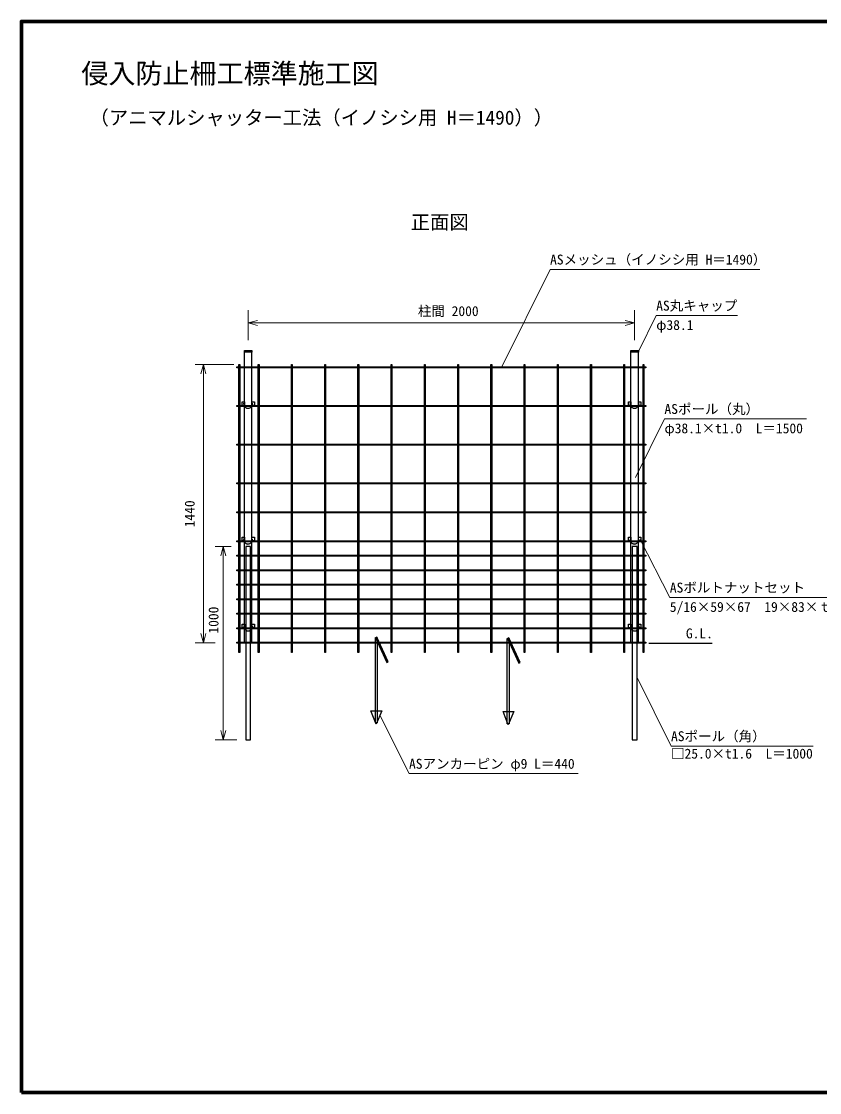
# Model space of a CAD drawing. Units: millimetres, scale not verified. Extents: x 200 to 8200, y 200 to 5825.
# Drawn here: x 200 to 4331, y 200 to 5740 of the extents above; entities that cross this region are included whole.
import ezdxf
from ezdxf.enums import TextEntityAlignment as Align

# ---------------------------------------------------------------- set-up
doc = ezdxf.new("R2010")
doc.units = ezdxf.units.MM
doc.header["$LTSCALE"] = 20
doc.linetypes.add('CHAIN', pattern=[18.5, 12, -1.5, 3.5, -1.5])
for name, color, linetype, lineweight in [('C-BMK', 2, 'CHAIN', 13), ('C-STR', 7, 'Continuous', 25), ('C-STR-DIM', 1, 'Continuous', 13), ('C-STR-HTXT', 1, 'Continuous', 13), ('C-TTL', 2, 'Continuous', 70)]:
    doc.layers.add(name, color=color, linetype=linetype, lineweight=lineweight)
doc.layers.add('C-TTL-TXT', color=3, linetype='Continuous')
doc.styles.add('ＭＳ ゴシック', font='')
doc.styles.get('ＭＳ ゴシック').set_extended_font_data('MS Gothic')

msp = doc.modelspace()

# ---------------------------------------------------------------- hatches: boundary and pattern name
at = {"layer": 'C-STR'}
for points in [[(1354.96, 4037.69), (1393.06, 4037.69), (1393.06, 4028.93), (1354.96, 4028.93)], [(3354.96, 4037.69), (3393.06, 4037.69), (3393.06, 4028.93), (3354.96, 4028.93)]]:
    msp.add_hatch(color=256, dxfattribs=at).paths.add_polyline_path(points)

# ---------------------------------------------------------------- linework, layer by layer
at = {"layer": 'C-BMK'}
for p, q in [((1315.44, 3951.43), (3432.44, 3951.43)), ((1327.94, 3966.43), (1327.94, 2476.43)), ((1427.94, 3966.43), (1427.94, 2476.43)), ((1599.94, 3966.43), (1599.94, 2476.43)), ((1771.94, 3966.43), (1771.94, 2476.43)), ((1943.94, 3966.43), (1943.94, 2476.43)), ((2115.94, 3966.43), (2115.94, 2476.43)), ((2287.94, 3966.43), (2287.94, 2476.43)), ((2459.94, 3966.43), (2459.94, 2476.43)), ((2631.94, 3966.43), (2631.94, 2476.43)), ((2803.94, 3966.43), (2803.94, 2476.43)), ((2975.94, 3966.43), (2975.94, 2476.43)), ((3147.94, 3966.43), (3147.94, 2476.43)), ((3319.94, 3966.43), (3319.94, 2476.43)), ((3419.94, 3966.43), (3419.94, 2476.43)), ((1315.44, 3751.43), (3432.44, 3751.43)), ((1315.44, 3551.43), (3432.44, 3551.43)), ((1315.44, 3351.43), (3432.44, 3351.43)), ((1315.44, 3201.43), (3432.44, 3201.43)), ((1315.44, 3051.43), (3432.44, 3051.43)), ((1315.44, 2976.43), (3432.44, 2976.43)), ((1315.44, 2901.43), (3432.44, 2901.43)), ((1315.44, 2826.43), (3432.44, 2826.43)), ((1315.44, 2751.43), (3432.44, 2751.43)), ((1315.44, 2676.43), (3432.44, 2676.43)), ((1315.44, 2601.43), (3432.44, 2601.43)), ((1315.44, 2526.43), (3432.44, 2526.43))]:
    msp.add_line(p, q, dxfattribs=at)
at = {"layer": 'C-STR'}
for p, q in [((1392.89, 4028.93), (1354.96, 4028.93)), ((1393.06, 4028.93), (1354.96, 4028.93)), ((1354.96, 2528.93), (1354.96, 4028.93)), ((1393.06, 2528.93), (1393.06, 4028.93)), ((3392.89, 4028.93), (3354.96, 4028.93)), ((3393.06, 4028.93), (3354.96, 4028.93)), ((3354.96, 2528.93), (3354.96, 4028.93)), ((3393.06, 2528.93), (3393.06, 4028.93)), ((1315.44, 3953.93), (3432.44, 3953.93)), ((1315.44, 3948.93), (1315.44, 3953.93)), ((3432.44, 3948.93), (1315.44, 3948.93)), ((1325.94, 3966.43), (1329.94, 3966.43)), ((1325.94, 2476.43), (1325.94, 3966.43)), ((1329.94, 3966.43), (1329.94, 2476.43)), ((1425.94, 3966.43), (1429.94, 3966.43)), ((1425.94, 2476.43), (1425.94, 3966.43)), ((1429.94, 3966.43), (1429.94, 2476.43)), ((1597.94, 3966.43), (1601.94, 3966.43)), ((1597.94, 2476.43), (1597.94, 3966.43)), ((1601.94, 3966.43), (1601.94, 2476.43)), ((1769.94, 3966.43), (1773.94, 3966.43)), ((1769.94, 2476.43), (1769.94, 3966.43)), ((1773.94, 3966.43), (1773.94, 2476.43)), ((1941.94, 3966.43), (1945.94, 3966.43)), ((1941.94, 2476.43), (1941.94, 3966.43)), ((1945.94, 3966.43), (1945.94, 2476.43)), ((2113.94, 3966.43), (2117.94, 3966.43)), ((2113.94, 2476.43), (2113.94, 3966.43)), ((2117.94, 3966.43), (2117.94, 2476.43)), ((2285.94, 3966.43), (2289.94, 3966.43)), ((2285.94, 2476.43), (2285.94, 3966.43)), ((2289.94, 3966.43), (2289.94, 2476.43)), ((2457.94, 3966.43), (2461.94, 3966.43)), ((2457.94, 2476.43), (2457.94, 3966.43)), ((2461.94, 3966.43), (2461.94, 2476.43)), ((2629.94, 3966.43), (2633.94, 3966.43)), ((2629.94, 2476.43), (2629.94, 3966.43)), ((2633.94, 3966.43), (2633.94, 2476.43)), ((2801.94, 3966.43), (2805.94, 3966.43)), ((2801.94, 2476.43), (2801.94, 3966.43)), ((2805.94, 3966.43), (2805.94, 2476.43)), ((2973.94, 3966.43), (2977.94, 3966.43)), ((2973.94, 2476.43), (2973.94, 3966.43)), ((2977.94, 3966.43), (2977.94, 2476.43)), ((3145.94, 3966.43), (3149.94, 3966.43)), ((3145.94, 2476.43), (3145.94, 3966.43)), ((3149.94, 3966.43), (3149.94, 2476.43)), ((3317.94, 3966.43), (3321.94, 3966.43)), ((3317.94, 2476.43), (3317.94, 3966.43)), ((3321.94, 3966.43), (3321.94, 2476.43)), ((3417.94, 3966.43), (3421.94, 3966.43)), ((3417.94, 2476.43), (3417.94, 3966.43)), ((3421.94, 3966.43), (3421.94, 2476.43)), ((3432.44, 3953.93), (3432.44, 3948.93)), ((1315.44, 3753.93), (3432.44, 3753.93)), ((1315.44, 3748.93), (1315.44, 3753.93)), ((3432.44, 3748.93), (1315.44, 3748.93)), ((3432.44, 3753.93), (3432.44, 3748.93)), ((1315.44, 3553.93), (3432.44, 3553.93)), ((1315.44, 3548.93), (1315.44, 3553.93)), ((3432.44, 3548.93), (1315.44, 3548.93)), ((3432.44, 3553.93), (3432.44, 3548.93)), ((1315.44, 3353.93), (3432.44, 3353.93)), ((1315.44, 3348.93), (1315.44, 3353.93)), ((3432.44, 3348.93), (1315.44, 3348.93)), ((3432.44, 3353.93), (3432.44, 3348.93)), ((1315.44, 3203.93), (3432.44, 3203.93)), ((1315.44, 3198.93), (1315.44, 3203.93)), ((3432.44, 3198.93), (1315.44, 3198.93)), ((3432.44, 3203.93), (3432.44, 3198.93)), ((1315.44, 3053.93), (3432.44, 3053.93)), ((1315.44, 3048.93), (1315.44, 3053.93)), ((3432.44, 3048.93), (1315.44, 3048.93)), ((3432.44, 3053.93), (3432.44, 3048.93)), ((1315.44, 2978.93), (3432.44, 2978.93)), ((1315.44, 2973.93), (1315.44, 2978.93)), ((3432.44, 2973.93), (1315.44, 2973.93)), ((3432.44, 2978.93), (3432.44, 2973.93)), ((1315.44, 2903.93), (3432.44, 2903.93)), ((1315.44, 2898.93), (1315.44, 2903.93)), ((3432.44, 2898.93), (1315.44, 2898.93)), ((3432.44, 2903.93), (3432.44, 2898.93)), ((1315.44, 2828.93), (3432.44, 2828.93)), ((1315.44, 2823.93), (1315.44, 2828.93)), ((3432.44, 2828.93), (3432.44, 2823.93)), ((3432.44, 2823.93), (1315.44, 2823.93)), ((1315.44, 2753.93), (3432.44, 2753.93)), ((1315.44, 2748.93), (1315.44, 2753.93)), ((3432.44, 2748.93), (1315.44, 2748.93)), ((3432.44, 2753.93), (3432.44, 2748.93)), ((1315.44, 2678.93), (3432.44, 2678.93)), ((1315.44, 2673.93), (1315.44, 2678.93)), ((3432.44, 2673.93), (1315.44, 2673.93)), ((3432.44, 2678.93), (3432.44, 2673.93)), ((1315.44, 2603.93), (3432.44, 2603.93)), ((1315.44, 2598.93), (1315.44, 2603.93)), ((3432.44, 2603.93), (3432.44, 2598.93)), ((3432.44, 2598.93), (1315.44, 2598.93)), ((1315.44, 2528.93), (3432.44, 2528.93)), ((1315.44, 2523.93), (1315.44, 2528.93)), ((3432.44, 2523.93), (1315.44, 2523.93)), ((1358.96, 2528.93), (1397.06, 2528.93)), ((3350.96, 2528.93), (3389.06, 2528.93)), ((3432.44, 2528.93), (3432.44, 2523.93)), ((1329.94, 2476.43), (1325.94, 2476.43)), ((1429.94, 2476.43), (1425.94, 2476.43)), ((1601.94, 2476.43), (1597.94, 2476.43)), ((1773.94, 2476.43), (1769.94, 2476.43)), ((1945.94, 2476.43), (1941.94, 2476.43)), ((2117.94, 2476.43), (2113.94, 2476.43)), ((2289.94, 2476.43), (2285.94, 2476.43)), ((2461.94, 2476.43), (2457.94, 2476.43)), ((2633.94, 2476.43), (2629.94, 2476.43)), ((2805.94, 2476.43), (2801.94, 2476.43)), ((2977.94, 2476.43), (2973.94, 2476.43)), ((3149.94, 2476.43), (3145.94, 2476.43)), ((3321.94, 2476.43), (3317.94, 2476.43)), ((3421.94, 2476.43), (3417.94, 2476.43)), ((1361.3, 2024.33), (1386.3, 2024.33)), ((3361.3, 2024.33), (3386.3, 2024.33))]:
    msp.add_line(p, q, dxfattribs=at)
at = {"layer": 'C-STR', "color": 3}
msp.add_line((3447.8, 2523.93), (3774.62, 2523.93), dxfattribs=at)
at = {"layer": 'C-STR'}
for points in [[(1354.96, 4037.69), (1393.06, 4037.69), (1393.06, 4028.93), (1354.96, 4028.93)], [(3354.96, 4037.69), (3393.06, 4037.69), (3393.06, 4028.93), (3354.96, 4028.93)], [(1342.46, 3773.07), (1354.96, 3773.07), (1354.96, 3753.93), (1342.46, 3753.93)], [(1393.06, 3773.07), (1405.56, 3773.07), (1405.56, 3753.93), (1393.06, 3753.93)], [(3342.46, 3773.07), (3354.96, 3773.07), (3354.96, 3753.93), (3342.46, 3753.93)], [(3393.06, 3773.07), (3405.56, 3773.07), (3405.56, 3753.93), (3393.06, 3753.93)], [(1342.46, 3073.07), (1354.96, 3073.07), (1354.96, 3053.93), (1342.46, 3053.93)], [(1393.06, 3073.07), (1405.56, 3073.07), (1405.56, 3053.93), (1393.06, 3053.93)], [(3342.46, 3073.07), (3354.96, 3073.07), (3354.96, 3053.93), (3342.46, 3053.93)], [(3393.06, 3073.07), (3405.56, 3073.07), (3405.56, 3053.93), (3393.06, 3053.93)], [(1342.46, 2623.07), (1354.96, 2623.07), (1354.96, 2603.93), (1342.46, 2603.93)], [(1393.06, 2623.07), (1405.56, 2623.07), (1405.56, 2603.93), (1393.06, 2603.93)], [(3342.46, 2623.07), (3354.96, 2623.07), (3354.96, 2603.93), (3342.46, 2603.93)], [(3393.06, 2623.07), (3405.56, 2623.07), (3405.56, 2603.93), (3393.06, 2603.93)], [(2032.04, 2553.12), (2041.04, 2553.12), (2041.04, 2113.12), (2032.04, 2113.12)], [(2032.74, 2551.32), (2091.2, 2423.75), (2098.8, 2427.23), (2040.33, 2554.8)], [(2715.61, 2548.03), (2774.08, 2420.47), (2781.67, 2423.95), (2723.21, 2551.51)], [(2714.91, 2547.86), (2723.91, 2547.86), (2723.91, 2107.86), (2714.91, 2107.86)], [(2064.77, 2173.74), (2035.53, 2104.64), (2008.96, 2173.74)], [(2748.64, 2171.07), (2719.41, 2101.97), (2692.83, 2171.07)]]:
    msp.add_lwpolyline(points, close=True, dxfattribs=at)
for points in [[(1350.1, 3766.09), (1350.12, 3763.51), (1350.37, 3760.94), (1350.83, 3758.42), (1351.52, 3755.95), (1352.42, 3753.58), (1353.53, 3751.32), (1354.82, 3749.19), (1356.3, 3747.22), (1357.94, 3745.42), (1359.74, 3743.82), (1361.66, 3742.42), (1363.7, 3741.25), (1365.83, 3740.31), (1368.03, 3739.61), (1370.28, 3739.17), (1372.56, 3738.97), (1374.85, 3739.04), (1377.11, 3739.35), (1379.34, 3739.92), (1381.51, 3740.74), (1383.6, 3741.8), (1385.58, 3743.08), (1387.45, 3744.58), (1389.17, 3746.28), (1390.73, 3748.17), (1392.12, 3750.22), (1393.32, 3752.41), (1394.33, 3754.73), (1395.13, 3757.15), (1395.71, 3759.65), (1396.06, 3762.2), (1396.2, 3764.78)], [(3350.1, 3766.09), (3350.12, 3763.51), (3350.37, 3760.94), (3350.83, 3758.42), (3351.52, 3755.95), (3352.42, 3753.58), (3353.53, 3751.32), (3354.82, 3749.19), (3356.3, 3747.22), (3357.94, 3745.42), (3359.74, 3743.82), (3361.66, 3742.42), (3363.7, 3741.25), (3365.83, 3740.31), (3368.03, 3739.61), (3370.28, 3739.17), (3372.56, 3738.97), (3374.85, 3739.04), (3377.11, 3739.35), (3379.34, 3739.92), (3381.51, 3740.74), (3383.6, 3741.8), (3385.58, 3743.08), (3387.45, 3744.58), (3389.17, 3746.28), (3390.73, 3748.17), (3392.12, 3750.22), (3393.32, 3752.41), (3394.33, 3754.73), (3395.13, 3757.15), (3395.71, 3759.65), (3396.06, 3762.2), (3396.2, 3764.78)], [(1350.1, 3064.34), (1350.12, 3061.75), (1350.37, 3059.19), (1350.83, 3056.66), (1351.52, 3054.19), (1352.42, 3051.82), (1353.53, 3049.56), (1354.82, 3047.43), (1356.3, 3045.46), (1357.94, 3043.66), (1359.74, 3042.06), (1361.66, 3040.67), (1363.7, 3039.49), (1365.83, 3038.55), (1368.03, 3037.86), (1370.28, 3037.41), (1372.56, 3037.22), (1374.85, 3037.28), (1377.11, 3037.6), (1379.34, 3038.17), (1381.51, 3038.98), (1383.6, 3040.04), (1385.58, 3041.32), (1387.45, 3042.82), (1389.17, 3044.52), (1390.73, 3046.41), (1392.12, 3048.46), (1393.32, 3050.66), (1394.33, 3052.98), (1395.13, 3055.4), (1395.71, 3057.89), (1396.06, 3060.45), (1396.2, 3063.02)], [(3350.1, 3064.34), (3350.12, 3061.75), (3350.37, 3059.19), (3350.83, 3056.66), (3351.52, 3054.19), (3352.42, 3051.82), (3353.53, 3049.56), (3354.82, 3047.43), (3356.3, 3045.46), (3357.94, 3043.66), (3359.74, 3042.06), (3361.66, 3040.67), (3363.7, 3039.49), (3365.83, 3038.55), (3368.03, 3037.86), (3370.28, 3037.41), (3372.56, 3037.22), (3374.85, 3037.28), (3377.11, 3037.6), (3379.34, 3038.17), (3381.51, 3038.98), (3383.6, 3040.04), (3385.58, 3041.32), (3387.45, 3042.82), (3389.17, 3044.52), (3390.73, 3046.41), (3392.12, 3048.46), (3393.32, 3050.66), (3394.33, 3052.98), (3395.13, 3055.4), (3395.71, 3057.89), (3396.06, 3060.45), (3396.2, 3063.02)], [(1386.3, 2024.33), (1386.3, 3024.33), (1361.3, 3024.33), (1361.3, 2024.33)], [(3386.3, 2024.33), (3386.3, 3024.33), (3361.3, 3024.33), (3361.3, 2024.33)], [(1351.66, 2614.75), (1351.68, 2612.17), (1351.93, 2609.6), (1352.39, 2607.07), (1353.08, 2604.61), (1353.98, 2602.23), (1355.09, 2599.97), (1356.38, 2597.84), (1357.86, 2595.87), (1359.5, 2594.08), (1361.3, 2592.47), (1363.22, 2591.08), (1365.26, 2589.9), (1367.39, 2588.96), (1369.59, 2588.27), (1371.84, 2587.82), (1374.12, 2587.63), (1376.41, 2587.69), (1378.67, 2588.01), (1380.9, 2588.58), (1383.07, 2589.4), (1385.16, 2590.45), (1387.14, 2591.74), (1389.01, 2593.24), (1390.73, 2594.94), (1392.29, 2596.82), (1393.68, 2598.87), (1394.88, 2601.07), (1395.89, 2603.39), (1396.69, 2605.81), (1397.27, 2608.31), (1397.62, 2610.86), (1397.76, 2613.44)], [(3351.66, 2614.75), (3351.68, 2612.17), (3351.93, 2609.6), (3352.39, 2607.07), (3353.08, 2604.61), (3353.98, 2602.23), (3355.09, 2599.97), (3356.38, 2597.84), (3357.86, 2595.87), (3359.5, 2594.08), (3361.3, 2592.47), (3363.22, 2591.08), (3365.26, 2589.9), (3367.39, 2588.96), (3369.59, 2588.27), (3371.84, 2587.82), (3374.12, 2587.63), (3376.41, 2587.69), (3378.67, 2588.01), (3380.9, 2588.58), (3383.07, 2589.4), (3385.16, 2590.45), (3387.14, 2591.74), (3389.01, 2593.24), (3390.73, 2594.94), (3392.29, 2596.82), (3393.68, 2598.87), (3394.88, 2601.07), (3395.89, 2603.39), (3396.69, 2605.81), (3397.27, 2608.31), (3397.62, 2610.86), (3397.76, 2613.44)]]:
    msp.add_lwpolyline(points, dxfattribs=at)
at = {"layer": 'C-STR-DIM'}
for p, q in [((1373.94, 4091.35), (1373.94, 4246.61)), ((3373.94, 4091.35), (3373.94, 4246.61)), ((1373.94, 4180.97), (1422.24, 4193.91)), ((1373.94, 4180.97), (1422.24, 4168.03)), ((1373.94, 4180.97), (3373.94, 4180.97)), ((3373.94, 4180.97), (3325.64, 4193.91)), ((3373.94, 4180.97), (3325.64, 4168.03)), ((1299.34, 3966.43), (1099.13, 3966.43)), ((1142, 3966.43), (1129.06, 3918.13)), ((1142, 3966.43), (1154.94, 3918.13)), ((1142, 2526.43), (1142, 3966.43)), ((1285.15, 3024.33), (1202.21, 3024.33)), ((1245.08, 3024.33), (1232.14, 2976.04)), ((1245.08, 3024.33), (1258.02, 2976.04)), ((1245.08, 2024.33), (1245.08, 3024.33)), ((1142, 2526.43), (1129.06, 2574.73)), ((1142, 2526.43), (1154.94, 2574.73)), ((1202.34, 2526.43), (1099.13, 2526.43)), ((1245.08, 2024.33), (1232.14, 2072.63)), ((1245.08, 2024.33), (1258.02, 2072.63)), ((1315.44, 2024.33), (1202.21, 2024.33))]:
    msp.add_line(p, q, dxfattribs=at)
at = {"layer": 'C-STR-HTXT'}
for p, q in [((2686.52, 3953.93), (2936.15, 4457.38)), ((4021.15, 4457.38), (2936.15, 4457.38)), ((3393.06, 4032.68), (3485.4, 4218.91)), ((3485.4, 4218.91), (3905.4, 4218.91)), ((3377.79, 3381.23), (3528.11, 3684.39)), ((3528.11, 3684.39), (4263.11, 3684.39)), ((3403.24, 3060.06), (3555.97, 2760.79)), ((3555.97, 2760.79), (4500.97, 2760.79)), ((3386.3, 2346.88), (3562.23, 1992.07)), ((2055.83, 2152.61), (2206.14, 1849.45)), ((3562.23, 1992.07), (4297.23, 1992.07)), ((2206.14, 1849.45), (3081.14, 1849.45))]:
    msp.add_line(p, q, dxfattribs=at)
at = {"layer": 'C-TTL'}
msp.add_lwpolyline([(200, 200), (8200, 200), (8200, 5740), (200, 5740)], close=True, dxfattribs=at)

# ---------------------------------------------------------------- texts
at = {"layer": 'C-STR', "color": 3, "style": 'ＭＳ ゴシック'}
msp.add_text('G.L.', height=51.32, dxfattribs=at).set_placement((3639.16, 2533.93), align=Align.BOTTOM_LEFT)
at = {"layer": 'C-STR-DIM', "color": 7, "style": 'ＭＳ ゴシック'}
msp.add_text('柱間 2000', height=51.32, dxfattribs=at).set_placement((2409.13, 4200.8), align=Align.BOTTOM_CENTER)
for s, p in [('1440', (1111.8, 3123.45)), ('1000', (1235.32, 2573.81))]:
    msp.add_text(s, height=51.32, rotation=90, dxfattribs=at).set_placement(p, align=Align.BOTTOM_LEFT)
at = {"layer": 'C-STR-HTXT', "color": 7, "style": 'ＭＳ ゴシック'}
for s, p in [('ASメッシュ（イノシシ用 H＝1490）', (2936.15, 4467.38)), ('AS丸キャップ', (3485.4, 4228.91)), ('φ38.1', (3485.4, 4128.91)), ('ASポール（丸）', (3528.11, 3694.39)), ('φ38.1×t1.0\u3000L＝1500', (3528.11, 3594.39)), ('ASボルトナットセット', (3555.97, 2770.79)), ('5/16×59×67\u300019×83×ｔ3.0', (3555.97, 2670.79)), ('ASポール（角）', (3562.23, 2002.07)), ('□25.0×t1.6\u3000L＝1000', (3562.23, 1912.07)), ('ASアンカーピン φ9 L＝440', (2206.14, 1859.45))]:
    msp.add_text(s, height=51.32, dxfattribs=at).set_placement(p, align=Align.BOTTOM_LEFT)
at = {"layer": 'C-TTL-TXT', "style": 'ＭＳ ゴシック'}
for s, height, p in [('侵入防止柵工標準施工図', 102.6, (510.22, 5388.82)), ('（アニマルシャッター工法（イノシシ用 H＝1490））', 73.31, (552.53, 5183.82))]:
    msp.add_text(s, height=height, dxfattribs=at).set_placement(p, align=Align.BOTTOM_LEFT)
at = {"layer": 'C-TTL-TXT', "color": 7, "style": 'ＭＳ ゴシック'}
msp.add_text('正面図', height=73.31, dxfattribs=at).set_placement((2215.2, 4701.73), align=Align.MIDDLE_LEFT)

doc.saveas('drawing.dxf')
